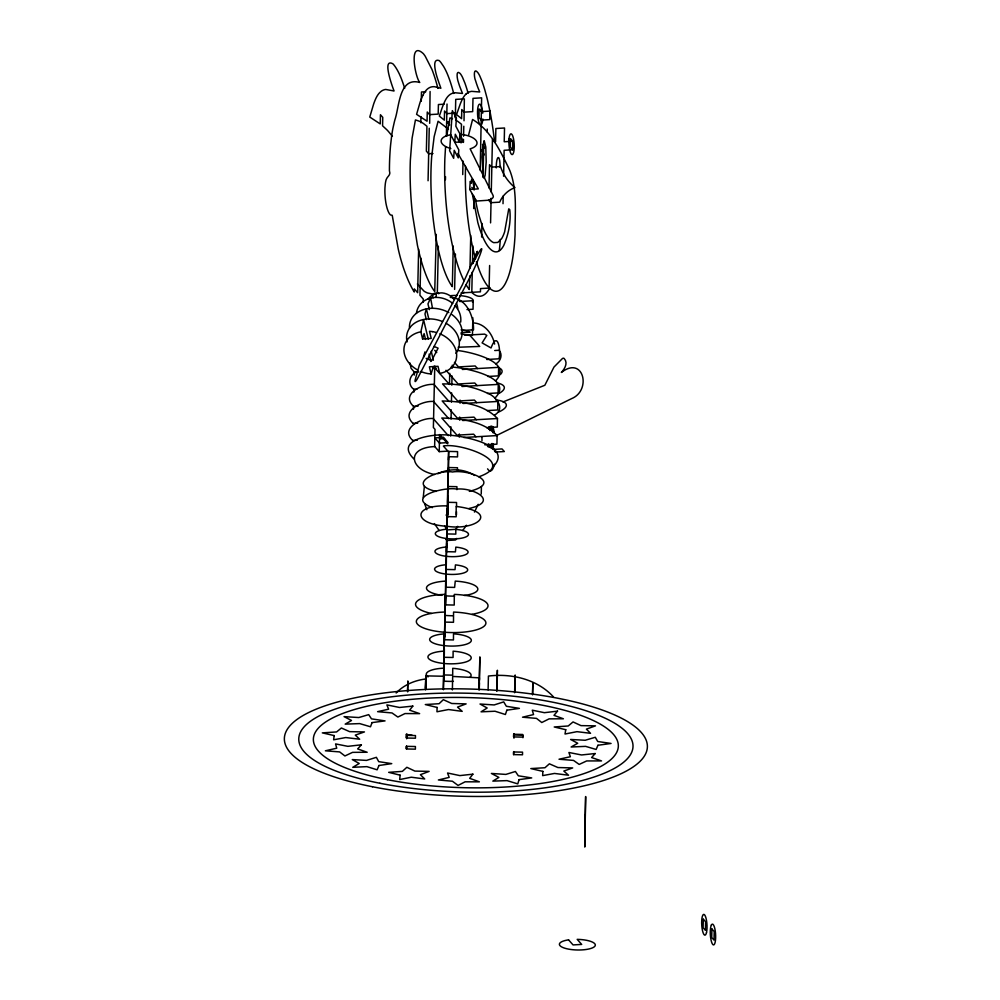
<?xml version="1.0" encoding="UTF-8"?>
<svg xmlns="http://www.w3.org/2000/svg" width="1000" height="1000" viewBox="0 0 1000 1000"><rect width="100%" height="100%" fill="white"/><g stroke="black" fill="none" stroke-linecap="round" stroke-linejoin="round"><path stroke-width="1.5" d="M406.488 746.338L406.475 748.975L415.4 749.163L415.412 746.525L406.488 746.338L406.475 748.975L406.538 745.962M406.538 735.375L406.525 738.025L415.45 738.213L415.462 735.562L406.538 735.375L406.525 738.025L406.587 735.013M444.975 612.312L447.275 511.887M443.725 681.475L443.787 668.188L442.9 668.213A22.413 6.625 1.3 0 0 428.062 676.912M443.925 672.537L443.95 666.438M444.312 654.75L444.338 648.763M444.7 636.962L444.725 631.213M445.462 605.337L445.5 596.45L445.312 604.862L454.237 605.05L454.3 594.412L456.138 594.475A36.237 10.713 1.3 0 1 487 603.237A36.237 10.713 1.3 0 1 472.038 614.325M446.262 565.425L446.287 560.925M446.65 547.663L446.675 543.162M447.038 529.9L447.062 525.388M447.688 488.988L445.85 586.838M447.987 489.5L448.075 471.825L447.562 515.188L446.025 515.075M448.225 472.1L448.638 451.413L457.562 451.613L457.537 456.9L448.6 456.712L448.375 472.987M448.438 459.95L448.638 451.413M456.525 507.062L456.55 502.5L447.625 502.312L447.75 496.675M456.912 489.688L456.925 486.688L448 486.5M457.463 470.375L457.475 467.738L448.55 467.55L448.45 471.825M513.6 754.6L513.6 751.963L522.537 752.15L522.525 754.788L513.6 754.6L513.663 751.6M513.7 734.275L513.675 736.925L522.612 737.113L522.625 734.475L513.7 734.275L513.675 736.925L513.75 733.913M513.975 737.55L513.987 734.9L522.925 735.1L522.913 737.738M584.825 834.4L585.65 796.538L584.763 847.05L585.262 814.987L585.25 817.625M447.9 501.475L447.925 496.975M456.45 514.775L456.488 511.662M425.688 688.787L425.75 684.562M479.288 689.025L479.412 682.875M447.025 104.025L446.362 136.15M420.838 122.775L420.962 116.625M421.275 101.237L421.463 92L425.775 91.75M445.438 179.725L445.513 176.612M455.387 117.362L455.475 113.1L446.85 113.612L444.55 111.013L444.338 120.138L439.338 116.088L442.025 108.15A162.5 40.963 86.7 0 1 443.288 104.825A119.513 30.125 86.7 0 1 444.6 101.788L445.138 100.688A86.788 21.875 86.7 0 1 445.975 99.162L446.25 98.7A73.863 18.613 86.7 0 1 447.125 97.413A78.637 19.825 86.7 0 1 447.713 96.662A83.275 20.987 86.7 0 1 448.325 96L449.25 95.125A103.787 26.163 86.7 0 1 450.513 94.213A122.487 30.875 86.7 0 1 451.812 93.55A160.738 40.512 86.7 0 1 455.125 92.762L462.5 93.462L459.8 86.638A74.65 18.812 86.7 0 1 458.338 82.125C457.337 79.862 455.462 69.075 460.05 73.388A43.587 10.987 86.7 0 1 461.312 75.15A47.125 11.875 86.7 0 1 462.55 77.412L464.888 83.062A90.412 22.788 86.7 0 1 466.362 87.413A102.312 25.787 86.7 0 1 467.438 90.875L468.137 93.275M445.513 603.962L445.9 578.337L445.7 587.225L454.625 587.413L455.25 581.1A25.675 7.588 1.3 0 1 477.375 587.675A25.675 7.588 1.3 0 1 464.425 595.5M462.725 174.575L463.013 161.075M464.363 98.875L464.025 120.775M480.2 170.487L481.637 97.837L472.987 98.362L472.688 111.625L464.075 112.137L461.775 109.537L461.575 118.663L456.562 114.612L460.012 104.65A143.088 36.075 86.7 0 1 460.775 102.713A120.725 30.425 86.7 0 1 461.3 101.487L461.825 100.325A91.7 23.112 86.7 0 1 462.65 98.688A84.075 21.188 86.7 0 1 463.488 97.225A74.975 18.9 86.7 0 1 464.65 95.562A83.812 21.125 86.7 0 1 465.863 94.213M487.188 131.988L487.25 129.037M503.025 203.7L503.188 196.075M503.6 176.225L504.137 150.287L512.625 149.775L512.825 141.25L510.525 138.65L510.325 147.175L512.625 149.775L512.812 141.25L504.225 141.762L504.525 128L495.875 128.512L495.575 141.788M413.5 409.188L413.562 406.35L418.1 406.087M413.888 392.125L413.95 389.288L416.975 389.113M414.275 375.075L414.338 372.225L418.875 371.962M406.65 738.812L406.812 733.925M407.663 691.888L407.85 680.962L407.512 691.237M418.638 249.275L417.65 292.7L414.325 288.913L414.25 292.013L413.612 290.975A143.812 36.25 86.7 0 1 412.362 288.788A146.85 37.013 86.7 0 1 409.888 283.962A146.05 36.812 86.7 0 1 408.05 279.938A143.488 36.175 86.7 0 1 405.675 274.05L404.513 270.9A121.337 30.587 86.7 0 1 402.812 265.875L401.725 262.35A104.712 26.4 86.7 0 1 400.15 256.788L399.65 254.862A92.4 23.287 86.7 0 1 398.212 248.85L392.225 215.3L390.575 214.963A23.138 5.838 86.7 0 1 388.587 212.2A22.775 5.737 86.7 0 1 387.663 209.938A22.037 5.55 86.7 0 1 387.075 208.125L386.55 206.088A20.65 5.2 86.7 0 1 385.863 202.712A19.562 4.925 86.7 0 1 385.5 200.263A18.9 4.763 86.7 0 1 384.9 192.537A18.188 4.588 86.7 0 1 384.888 189.913A17.463 4.4 86.7 0 1 384.975 187.45L385.275 184.062A19.375 4.888 86.7 0 1 385.775 181.125A19.562 4.938 86.7 0 1 386.213 179.488C387.512 175.925 391.087 175.362 389.425 170.75A86.988 21.925 86.7 0 1 389.45 166.912A87.325 22.012 86.7 0 1 389.525 163.125A87.425 22.037 86.7 0 1 389.65 159.388A88.362 22.275 86.7 0 1 389.888 154.5A89.35 22.525 86.7 0 1 390.288 148.562A92.513 23.325 86.7 0 1 390.588 145.1L391.6 136.312A81.962 20.663 86.7 0 1 392.55 130.25A76.525 19.288 86.7 0 1 392.912 128.35L394.3 122.163A140.612 35.45 86.7 0 1 394.938 119.688C399.475 106.363 399.038 76.688 419.762 82.463C414.975 76.925 408.462 39.862 423.375 53.688A145.5 36.675 86.7 0 1 425.262 56.288L431.975 69.488A105.162 26.513 86.7 0 1 434.237 75.788A115.862 29.213 86.7 0 1 435.863 80.962L436.388 82.762A132.325 33.363 86.7 0 1 437.95 88.387M420.8 258.075L419.95 295.287L423.288 299.062L423.225 302.162M428.062 180.75L429.25 128.225M430.087 91.5L429.663 123.325M425.538 689.762L425.825 675.512L425.425 687.85M425.588 689.425L425.825 679.025M436.275 234.363L434.725 291.512A117.85 29.7 86.7 0 1 428.387 280.575L427.362 278.288A114.65 28.9 86.7 0 1 424.4 270.663A112.638 28.4 86.7 0 1 422.512 264.988A110.812 27.938 86.7 0 1 419.862 255.613A107.987 27.225 86.7 0 1 417.438 245.312L412.475 214.312A98.012 24.712 86.7 0 1 410.975 197.525A97.737 24.638 86.7 0 1 410.337 184.825A95.975 24.188 86.7 0 1 410.138 176.45L410.112 172.325A89.712 22.613 86.7 0 1 410.35 160.263L412.1 138.138L415.438 119.925L419.012 121.112A216.475 54.562 86.7 0 1 420.538 121.8L422.075 122.65A267.2 67.35 86.7 0 1 423.612 123.65L426.938 126.25L426.375 151.137L428.675 153.737L432.987 153.488M434.762 365.975L433.375 427.512L435.025 429.375L434.637 446.438L439.225 451.637L447.863 451.138L443.375 446.062C459.45 442.25 519.5 462.463 478.862 476.788M437.312 292.85L438.363 246.275M439.225 451.637L439.613 434.575L447.75 443.775M449.487 384.137L449.725 373.35M455.337 117.925L455.725 99.375L462.925 98.963M444.95 616.188L443.275 688.725M453.237 246.075L452.325 286.65L451.8 285.938A101.05 25.475 86.7 0 1 443.75 269A97.362 24.537 86.7 0 1 440.188 257.288L439.363 254.062A96.812 24.4 86.7 0 1 437.062 243.762A95.275 24.013 86.7 0 1 435.7 236.45A93.488 23.562 86.7 0 1 434.475 228.825L433.425 220.938A90.625 22.837 86.7 0 1 432.175 208.75A92.55 23.325 86.7 0 1 431.163 192.213A91.9 23.163 86.7 0 1 430.925 183.988A89.7 22.613 86.7 0 1 430.9 175.912A86.625 21.837 86.7 0 1 431.225 164.237A89.4 22.538 86.7 0 1 431.675 156.8L434.137 136.738L438.088 121.237L448.438 129.162M443.45 689.725L443.75 676.25L426.262 675.888L426.188 678.925C415.05 680.2 403.938 684.75 396.163 693.012M445.112 613.663L444.925 622.112L453.5 622.288L453.55 612.075L455.312 612.137A34.787 10.288 1.3 0 1 481.637 627.837A34.787 10.288 1.3 0 1 424.275 628.25A34.787 10.288 1.3 0 1 440.588 612.238L444.975 612.013L444.538 639.75L453.462 639.938L453.5 633.862L455.913 634.05A20.863 6.175 1.3 0 1 467.738 643.725A20.863 6.175 1.3 0 1 433.762 643.238A20.863 6.175 1.3 0 1 444.162 633.888L444.15 657.3L453.075 657.487L453.113 651.2L455.213 651.363A21.637 6.4 1.3 0 1 470.613 656.363A21.637 6.4 1.3 0 1 464.113 662.463L461.675 662.975A21.637 6.4 1.3 0 1 430.1 659.812A21.637 6.4 1.3 0 1 443.025 651.188L444.175 651.125L443.762 674.963L452.688 675.15L452.725 668.312L455.525 668.575A22.413 6.625 1.3 0 1 470.012 677.212M445.1 622.888L445.363 594.35L440.8 594.587A36.237 10.713 1.3 0 0 415.925 602.737A36.237 10.713 1.3 0 0 431.425 613.475M447.925 496.262L447.4 517.975L447.45 508.1L447.25 516.638L456.163 516.775L456.2 506.425C500.613 512.087 476.712 530.962 447.088 526.275C412.938 524.375 411.512 504.787 447.3 505.9M448.05 490.25L448.1 487.062M450.662 436.012L450.875 426.775M451.05 419.075L451.25 409.837M451.425 402.137L451.637 392.9M451.812 385.2L452.025 375.95M452.2 368.25L452.275 365.175M454.613 289.4L455.425 254.013M461.05 142.912L461.475 124.237L458.15 121.638A261.337 65.875 86.7 0 0 456.087 120.35L455.575 120.062M463.413 142.425L463.488 139.325M463.55 136.213L463.8 126.237M452.375 689.912L452.675 676.438L479.45 677.85L479.175 689.887M459.25 437.062L459.325 433.988M459.637 420.125L459.712 417.05M460.025 403.188L460.087 400.1M469.812 275.837L469.263 289.513A117.85 29.712 86.7 0 1 466.037 284.65M469.988 268.075L470.737 235.463M472.25 272.213L471.8 292.387L472.512 293.087A117.688 29.663 86.7 0 0 479.025 296.25A115.275 29.062 86.7 0 0 482.188 295.775A112.3 28.312 86.7 0 0 484.25 294.688A109.237 27.538 86.7 0 0 490 287.675M472.463 262.9L472.85 245.825M473.7 208.562L473.988 196.137M474.3 182.162L474.125 189.938L471.825 187.338M472.85 317.775L472.463 334.837A16.375 4.838 1.3 0 1 472.238 335.513M481.65 237.087L481.962 223.388M483.025 177L483.825 141.263M489 187.938L489.525 164.713L491.825 167.312M479.475 680.088L479.875 656.9L478.95 689.725M489.613 265.5L489.113 288.062L480.513 288.612L480.425 291.825L461.262 292.9M490.575 222.887L491.125 198.275M491.262 192.075L492.45 139.2M488.263 446.975L488.338 443.888M489.487 447.35L489.55 444.562M489.675 447.425L489.725 445.025M493.288 449.513L493.413 443.825M488.1 689.912L488.425 676.062C511.562 673.162 537.288 679.262 553.462 696.9M476.325 419.738L474.025 417.137L457.325 418.1L442.188 400.962C461.312 401.538 483.625 403.85 497.45 418.512L497.3 427.038L486.712 427.65M496.962 690.85L497.388 670.238L496.75 691.025M497.025 689.987L497.388 674.1M514.8 692.425L515.163 675L514.6 692.675M513.962 738.05L514.012 733.9M532.612 694.912L532.85 683.337L532.513 692.987M448.237 489.263L448.312 486.213M448.025 497.775L447.562 514.412M489.875 430.6C490.25 428.825 491.163 430.562 490.025 427.163A3.137 0.787 86.7 0 0 489.8 427.113L489.588 426.562M450.825 148.562A17.975 7.812 3.9 0 1 446.125 135.925L450.712 134.688L458.8 149.863L458.263 157.887L454.212 150.3L453.663 158.325L449.613 150.738L452.35 110.625L456.4 118.2L455.85 126.225L459.9 133.812L459.35 141.838L455.3 134.25L454.762 142.275L463.425 141.85L459.988 134.288A17.975 7.812 3.9 0 1 476.2 140.65A17.975 7.812 3.9 0 1 470.138 148.837L493.062 195.438A10.725 4.662 3.9 0 1 487.55 200.287L476.413 201.05L469.688 189.387L470.238 181.363L471.35 183.287L471.55 179.875L472.438 178.925L474.1 188.062M496.25 167.913C496.213 155.363 500.05 153.038 500.087 167.325M445.55 146.812L444.875 158.25A89.475 22.55 86.7 0 0 444.675 166.238A92.888 23.413 86.7 0 0 444.738 178.612A97.037 24.462 86.7 0 0 445.025 187.05A98.562 24.85 86.7 0 0 446.562 208.15A96.05 24.213 86.7 0 0 448.013 220.45L448.575 224.438A101.125 25.488 86.7 0 0 450.5 235.987A104.2 26.263 86.7 0 0 451.213 239.688A107.013 26.975 86.7 0 0 452.738 246.838A109 27.475 86.7 0 0 454.387 253.6A111 27.975 86.7 0 0 458.925 268.663L459.9 271.325A116.275 29.312 86.7 0 0 462.912 278.562A117.85 29.712 86.7 0 0 463.938 280.725M481.238 494.075L481.413 486.475M446.625 136.125L449.963 117.912L452.512 118.713M468.625 134.963L472.575 119.475C490.188 130.062 499.613 149.662 508.425 167.425A221.05 55.725 86.7 0 1 509.975 170.9C517.65 190.812 514.8 213.35 515.087 234.363A91.062 22.95 86.7 0 1 514.288 245.438A92.175 23.238 86.7 0 1 513.525 252.387A91.825 23.15 86.7 0 1 511.475 264.925A89.75 22.625 86.7 0 1 509.513 272.913A93.3 23.512 86.7 0 1 507.225 279.525L505.55 283.15A97.075 24.475 86.7 0 1 499.925 290.062A98.4 24.8 86.7 0 1 498.925 290.625A100.438 25.312 86.7 0 1 495.838 291.262A101.662 25.625 86.7 0 1 493.725 290.85L492.663 290.387A100.787 25.4 86.7 0 1 488.4 286.9A100.638 25.362 86.7 0 1 485.238 282.562A101.625 25.612 86.7 0 1 481.138 274.65A100.538 25.337 86.7 0 1 478.237 267.225A98.475 24.825 86.7 0 1 476.4 261.625M432.587 331.637L429.487 331.275L431.225 338.425L422.6 338.925L420.863 331.775L423.587 319.85L428.3 339.237M424.363 486.463L423.237 497.438M422.6 338.925L424.113 333.6L425.538 339.475M423.438 357.225L424.963 351.9M433.425 366.438L431.1 373.963L428 373.6A26.762 20.987 15.9 0 1 420.688 371.463M706.488 932.7L706.225 933.575A10.425 2.625 86.7 0 1 702.513 930.713A10.425 2.625 86.7 0 1 702.3 916.525A10.425 2.625 86.7 0 1 705.987 918.037L706.525 920.537A10.425 2.625 86.7 0 1 706.488 932.7M478.15 504.312L474.462 512.1M459.65 341.213L460.375 340.075A26.762 20.987 15.9 0 0 451.938 314.587M457.738 526.325L455.788 529.438L455.8 534.113L446.875 533.925L446.887 529.212A16.575 4.9 1.3 0 0 437.738 536.25A16.575 4.9 1.3 0 0 463.6 537.712A16.575 4.9 1.3 0 0 460.55 529.987L455.825 529.312L447.15 529.938L444.725 526.087M462.713 530.562L466.488 525.225M456.825 538.4L455.538 539.987L446.912 540.5L445.7 539.038M465.863 94.213L466.8 93.4A108.225 27.275 86.7 0 1 467.75 92.737A118.888 29.962 86.7 0 1 468.713 92.225A132.562 33.413 86.7 0 1 470.037 91.713L470.688 91.538A170.987 43.1 86.7 0 1 471.688 91.35L479.725 91.988L478.162 88.212A70.138 17.675 86.7 0 1 477.038 85.162L476.662 84.087A76.8 19.363 86.7 0 1 475.575 80.65C474.188 78.1 473.088 66.825 477.7 72.438A45.038 11.35 86.7 0 1 478.963 74.375A46.825 11.8 86.7 0 1 479.775 75.938L481.737 80.575A84.012 21.175 86.7 0 1 482.863 83.725A93.513 23.575 86.7 0 1 483.6 85.938A103.963 26.2 86.7 0 1 485.025 90.6L487.038 98.112A116.562 29.375 86.7 0 1 489.188 107.575A109.913 27.7 86.7 0 1 490.05 111.825A112.088 28.25 86.7 0 1 491.887 122.137A113.725 28.663 86.7 0 1 493.488 132.925A106.188 26.762 86.7 0 1 494.65 142.45M495.85 363.85C500.688 361.275 502.912 354.625 499.05 350.275L494.712 350.525M495.462 380.913C514.438 361.825 470.25 351.938 457.987 350.562M495.075 397.962C515.337 377.175 463.562 367.45 451.125 367.025M494.688 415.025C506.312 408.25 495.2 395.312 486.262 392.65C472.65 386.35 457.488 383.812 442.562 383.913L457.713 401.05L474.412 400.075L476.712 402.675M493.525 466.2C513.787 445.412 462.013 435.675 449.575 435.262C437.212 433.162 392.962 438.237 413.8 458.85M418.225 371.25C409.65 373.438 406.4 384.7 414.425 389.75M496.3 435.625L571.812 398.525C591.737 390.213 583.538 355.188 561.337 372.463C564.712 368.85 568.312 362.912 564.138 358.462A2.95 1.925 -81.9 0 0 562.175 358.775L553.975 367.075L544.85 385.262L502.925 401.95M437.825 473.762C449.425 468.062 463.675 468.488 474.637 475.45M468.938 508.512C500.238 501.488 473.237 487.163 456.613 489.137C446.125 486.438 404 496.6 432.362 507.663M469.312 491.388C503.875 482.587 468.088 469.1 452.525 472C438.263 469.162 404.975 484.162 436.175 491.438M420.863 331.775L418.025 332.488A26.762 20.987 15.9 0 0 407.35 339.725L405.737 342.3A26.762 20.987 15.9 0 0 417.287 369.8M432.663 367.512L434.325 367.35L449.475 384.487M434.75 446.575C405.9 447.688 409.438 469.513 434.525 474.487M449.538 121.975L446.662 122.15L449.688 124.963M444.15 104.2L438.413 104.525L438.188 114.113L429.562 114.625L427.262 112.025L427.062 121.225L416.587 114.338L419.75 103.438A133.988 33.775 86.7 0 1 420.7 100.6A108.8 27.425 86.7 0 1 421.2 99.262L421.45 98.612A92.825 23.4 86.7 0 1 422.212 96.75A86.088 21.7 86.7 0 1 422.738 95.6M491.825 167.087L500.487 166.575A54.588 50.3 -41.5 0 0 505.1 176.337A54.088 49.837 -41.5 0 0 508.888 181.55A54.5 50.225 -41.5 0 0 514.987 187.6L513.312 188.275A24.7 22.75 -41.5 0 0 507.175 192.087L505.812 193.312A24.7 22.75 -41.5 0 0 500.425 200.55L499.675 202.175L491.025 202.675M469.688 189.387L478.325 188.888L457.925 153.488M459.55 301.512L473.2 300.712L473.038 309.25L466.962 309.6M461.8 330.5L473.512 329.825C473.925 315.85 466.188 297.9 450.262 297.4M461.1 332.713L470.138 332.188A16.387 4.85 1.3 0 0 461.112 329.862M464.9 335.225L484.6 334.125L486.825 335.4L482.1 342.887L491.025 347.962C498.3 328.512 501.15 353.837 498.85 358.8L486.75 359.5M458.162 347.25L479.688 346.425L470.1 335.575L460.95 333.9M433.212 368.4L436.238 368.225M462.3 369.45L498.663 367.337L498.462 375.863L487.875 376.475M461.912 386.5L498.275 384.387L498.075 392.912L487.488 393.537M463.05 403.475L497.887 401.45L497.688 409.975L487.1 410.588M413.175 423.4L417.713 423.137M462.663 420.525L497.5 418.5M412.788 440.462L417.325 440.2M440.012 438.875L444.55 438.612M463.787 437.5L497.113 435.562L496.912 444.15L484.8 444.837M495.325 452.062L504.338 451.538L502.025 448.925L493.4 449.425L489.325 444.812M445.725 581.112L444.375 581.175A25.675 7.588 1.3 0 0 426.525 587.675A25.675 7.588 1.3 0 0 442.013 595.35M454.588 596.163L449.075 596.05A25.675 7.588 1.3 0 1 445.475 595.775M434.288 294.4L427.575 293A21.575 19.875 -41.5 0 1 424.062 291.163L417.388 284M412.113 735.188L406 734.438M472.825 322.925C484.25 323 492.475 333.65 494.625 344.087M434.012 346.425L438.1 348.162L431.625 360.7L426.163 358.387M437.837 293.225L438.725 293.738M414.812 372.688L411.062 368.275L409.975 363M414.038 406.8C399.663 394.5 422.537 383.325 433.938 384.412L449.087 401.55M413.65 423.862C399.275 411.562 422.15 400.387 433.55 401.475L448.7 418.6M413.263 440.925C398.888 428.625 421.763 417.438 433.162 418.525L448.312 435.662M488.725 200.312L491.025 202.913M477.488 368.562L475.188 365.962L458.488 366.938L454.45 362.362M477.1 385.625L474.8 383.025L458.1 383.988L445.988 370.275M434.712 350.3L436.737 352.587M489 426.962L493.787 432.362M494.462 450.838L495.075 451.525M475.938 436.788L473.638 434.188L456.938 435.163L441.788 418.025C460.925 418.587 483.237 420.913 497.062 435.562M392.4 136.287L388.387 131.425A275.238 69.375 86.7 0 0 386.875 129.812L382.562 125.787L382.75 117.338L380.45 114.738L380.25 123.938L369.762 117.05L373.65 104.012A114.262 28.8 86.7 0 1 374.387 101.975A104.725 26.4 86.7 0 1 374.888 100.7L375.4 99.475A82.225 20.725 86.7 0 1 376.188 97.775A76.95 19.4 86.7 0 1 377.013 96.237L377.575 95.312A86.888 21.9 86.7 0 1 378.45 94.075A92.35 23.275 86.7 0 1 379.65 92.675L381.2 91.3A114.012 28.737 86.7 0 1 382.475 90.487A118.462 29.863 86.7 0 1 383.775 89.913A123.05 31.012 86.7 0 1 384.75 89.625A133.663 33.688 86.7 0 1 385.737 89.462L394.062 90.988C392.438 86.75 381.675 57.675 392.9 63.812A82.1 20.7 86.7 0 1 395.062 66.475L395.6 67.275A108.35 27.312 86.7 0 1 397.2 69.887A95.862 24.162 86.7 0 1 398.775 72.85L399.3 73.913A90.312 22.763 86.7 0 1 401.325 78.625A95.65 24.112 86.7 0 1 402.788 82.562A100.337 25.288 86.7 0 1 403.738 85.363A104.925 26.45 86.7 0 1 404.675 88.312M439.162 530.5L434.4 523.587M481.587 149.913L484.35 154.85M482.488 144.588L484.487 148.25M483.4 177.638L484.288 178.075L485.15 175.162L486.188 161.9L485.788 147.037L484.237 140.8L482.825 145.6L482.038 157.213L483.125 176.75M426.838 509.738L424.7 503.913M490 444.475L490.487 445.788A16.962 4.275 86.7 0 1 490.725 446.488L490.838 446.85A13.362 3.375 86.7 0 1 490.988 447.425L491.05 447.638A9.025 2.275 86.7 0 1 491.238 448.475M488.475 427.438L488.675 429.237M453.725 93.475L452.4 88.65A109.075 27.5 86.7 0 0 451.025 84.1A102.375 25.8 86.7 0 0 450.087 81.225A97.812 24.65 86.7 0 0 448.625 77.175A92.9 23.413 86.7 0 0 447.137 73.463A88.713 22.363 86.7 0 0 446.112 71.2A92.45 23.3 86.7 0 0 445.075 69.1A99.838 25.162 86.7 0 0 443.488 66.263L440.8 62.325A80.463 20.288 86.7 0 0 439.162 60.562C431.188 57.7 436.1 74.312 437.537 78.6A288.775 72.787 86.7 0 0 438.975 82.812L440.887 88.275L434.538 86.713A168.2 42.4 86.7 0 0 432.887 86.713L432.225 86.788A132.562 33.413 86.7 0 0 430.913 87.088L430.588 87.188A121.325 30.587 86.7 0 0 429.613 87.6A112.6 28.388 86.7 0 0 428.65 88.138A106.325 26.8 86.7 0 0 427.075 89.35L426.775 89.637A95.65 24.112 86.7 0 0 425.863 90.612L425.562 90.975A90.275 22.75 86.7 0 0 424.675 92.163L423.55 94.012A75.788 19.1 86.7 0 0 422.738 95.6M429.363 309.65L427.962 303.913L430.588 297.925L432.463 308.087M428.85 319.137L426.362 308.863L424.975 313.962L426.362 319.7M431.213 351.225L433.4 360.238M429.1 354.15L430.887 361.488M431.1 373.963L429.375 366.812L438 366.312L439.738 373.462L442.575 372.75A26.762 20.987 15.9 0 0 456.637 354.188A26.762 20.987 15.9 0 0 439.9 333.787M487.512 445.637L487.638 446.4M433.125 297.95C430.438 294.137 437.875 289.75 436 297.188M475.513 199.488L476.275 203.888A72.763 18.337 86.7 0 0 478.462 213.85L482.788 227.55A77.9 19.638 86.7 0 0 485.675 233.8L487.675 237.1A82.55 20.812 86.7 0 0 491.75 241.55A80.625 20.325 86.7 0 0 493.787 242.65L497.775 242.438L501.463 238.85A65.175 16.425 86.7 0 0 504.65 231.762L508.762 208.825L509.762 209.7C511.138 221.725 508.537 234.35 503.75 245.438A78.425 19.775 86.7 0 1 502.013 248.188A80.562 20.312 86.7 0 1 499.237 250.888A82.35 20.762 86.7 0 1 497.3 251.725A85.588 21.575 86.7 0 1 494.288 251.612A88.863 22.4 86.7 0 1 491.225 249.875A90.938 22.925 86.7 0 1 487.15 245.212A89.162 22.475 86.7 0 1 484.175 240.012A86.388 21.775 86.7 0 1 482.262 235.763A83.287 20.987 86.7 0 1 477.825 222.562L472.337 193.975M457.725 308.562L457.675 307.787A16.6 15.45 38.3 0 0 456.45 303.35M453.4 681.325A22.413 6.625 1.3 0 1 444.925 681.2M432.587 331.637A26.762 20.987 15.9 0 1 436.3 332.512M498.975 367.812A26.762 8.238 -8.2 0 1 500.337 374.538M496.75 382.887A26.762 8.238 -8.2 0 1 498.888 393.475M492.5 443.562A9.887 2.487 86.7 0 0 492.512 443.963L492.512 446.112L492.075 444.65A11.4 2.875 86.7 0 0 491.875 443.825A15.875 4 86.7 0 0 491.8 443.512M494.4 464.212A26.662 6.725 86.7 0 1 489.65 470.812M488.963 470.425A26.662 6.725 86.7 0 1 487.575 468.85M481.975 440.662A26.662 6.725 86.7 0 1 481.975 436.712M492.925 426.65A26.662 6.725 86.7 0 1 494.4 433.438M490.887 426.05A21.862 5.513 86.7 0 1 492.887 432.688M491.912 426.175A24.238 6.112 86.7 0 1 493.325 431.425M459.625 295.587A16.375 4.838 1.3 0 1 472.463 302.1M450.462 295.712A16.375 4.838 1.3 0 1 457.3 295.462M495.9 399.925A26.762 8.238 -8.2 0 1 498.363 412.163M428.175 299.025A16.6 15.45 38.3 0 1 433.113 294.675M435.15 293.75A16.6 15.45 38.3 0 1 437.325 293.137L441.887 292.875A16.6 15.45 38.3 0 1 454.025 299.35M416.45 313.175A22.738 19.712 23.6 0 1 418.075 307.787A22.7 19.688 23.6 0 1 423.562 301.337A22.738 19.712 23.6 0 1 452.738 303.45M455.037 305.65A22.738 19.712 23.6 0 1 460.7 322.1M409.475 328.2A26.762 20.987 15.9 0 1 421.9 310.212A26.762 20.987 15.9 0 1 448.8 312.587M445.95 323.225A26.762 20.987 15.9 0 1 455.9 353.3M407.1 341.912A26.762 20.987 15.9 0 1 415.988 322.312A26.762 20.987 15.9 0 1 442.55 321.562M482.738 113.188A10.425 2.625 86.7 0 0 478.725 104.862A10.425 2.625 86.7 0 0 478.375 120.5A10.425 2.625 86.7 0 0 482.55 121.45L482.713 120.275A10.4 2.625 86.7 0 0 482.825 118.975M464.438 292.387A100.363 25.3 86.7 0 1 461.35 293.038M500.3 239.425A95.113 23.975 86.7 0 1 499.7 246.875A98.438 24.812 86.7 0 1 499.338 250.463M452.587 615.763A36.237 10.713 1.3 0 1 444.875 615.4M475.525 258.625A97.137 24.488 86.7 0 1 473.038 248.962A96.275 24.262 86.7 0 1 470.838 238.388A93.462 23.562 86.7 0 1 468.963 227.062A90.213 22.738 86.7 0 1 467.45 215.15L467.038 211.088A92.513 23.325 86.7 0 1 465.5 186.325A90.662 22.85 86.7 0 1 465.363 178.162L465.375 174.15A86.65 21.837 86.7 0 1 465.538 166.287M446.1 564.75L446.087 569.45L455.025 569.637L455.438 564.888A16.575 4.9 1.3 0 1 463.1 573.162A16.575 4.9 1.3 0 1 435.325 570.688L434.55 569.288A16.575 4.9 1.3 0 1 446.1 564.75M446.488 546.987L446.488 551.688L455.412 551.875L455.825 547.112A16.575 4.9 1.3 0 1 465.225 554.8A16.575 4.9 1.3 0 1 438.237 554.412A16.575 4.9 1.3 0 1 446.488 546.987M477.325 251.462L472.6 263.775C491.6 227.7 475.925 266.525 470.863 275.45L418.45 376.75A14.85 1.45 -67 0 1 415.25 379.588L419.325 365.175L462.238 285.075L477.325 251.462M489.925 111.088L489.738 119.612L481.262 120.125L478.963 117.525L479.15 109L481.45 111.6L489.925 111.088M703.3 919.2L703.1 927.738L705.4 930.337L705.6 921.8L703.3 919.2M711.925 928.962L711.725 937.487L714.025 940.088L714.212 931.562L711.925 928.962M437.113 707.438L436.962 711.775L448.512 709.538L462.2 711.363L457.525 707.1L466.138 703.888L451.7 703.487L443.338 699.675L439.087 703.7L425.3 704.55L437.113 707.438M542.875 771.388L542.65 775.625L554.525 773.438L568.525 775.225L563.812 771.062L572.688 767.925L557.888 767.537L549.388 763.812L544.963 767.738L530.825 768.575L542.875 771.388M400.138 775.175L399.675 779.562L411.275 777.212L424.7 778.962L420.387 774.688L429.137 771.388L414.875 771.087L406.863 767.288L402.362 771.375L388.663 772.337L400.138 775.175M334.2 735.588L333.612 739.8L345.737 737.55L359.663 739.225L355.275 735.113L364.45 731.925L349.613 731.65L341.375 728L336.6 731.938L322.312 732.875L334.2 735.588M565.75 729.7L565.013 734.013L576.975 731.663L590.538 733.312L586.388 729.137L595.5 725.85L580.988 725.625L573.05 721.938L568.225 725.975L554.212 726.975L565.75 729.7M519.05 779.638L517.775 783.888L507.038 780.625L492.837 781.112L498.888 777.4L491.388 773.45L505.863 774.412L515.413 771.488L518.325 775.8L531.725 777.925L519.05 779.638M506.863 710.175L505.4 714.513L495.025 711.237L481.062 711.825L487.175 708L480.012 704.025L494.175 704.938L503.713 701.888L506.35 706.275L519.4 708.375L506.863 710.175M372.025 722.6L370.513 726.775L359.7 723.6L345.175 724.137L351.525 720.475L344.062 716.637L358.8 717.537L368.7 714.638L371.463 718.85L385.05 720.9L372.025 722.6M378.95 765.5L377.137 769.812L366.9 766.637L352.75 767.312L359.225 763.487L352.287 759.587L366.525 760.4L376.388 757.325L378.725 761.65L391.75 763.637L378.95 765.5M711.388 925.013L711.087 925.713A10.425 2.625 86.7 0 0 710.588 937.35L711.05 940.062A10.425 2.625 86.7 0 0 714.663 943.825A10.425 2.625 86.7 0 0 715.225 930.763A10.425 2.625 86.7 0 0 711.712 924.513L711.388 925.013M597.962 745.263L596.125 749.463L585.612 746.363L571.125 747L577.737 743.263L570.612 739.463L585.212 740.263L595.3 737.275L597.712 741.5L611.062 743.45L597.962 745.263M472.887 774.163L469.688 778.337L479.375 781.838L465.1 781.812L458.05 785.425L452.425 781.237L438.375 779.963L449.175 777.387L447.537 773L459.85 775.6L472.887 774.163M412.837 706.1L409.637 710.175L419.625 713.625L405.012 713.562L397.863 717.062L392.025 712.95L377.612 711.663L388.625 709.188L386.875 704.887L399.513 707.475L412.837 706.1M557.525 711.15L553.987 715.35L563.4 718.787L549.113 718.863L541.775 722.525L536.487 718.375L522.537 717.2L533.55 714.562L532.275 710.175L544.362 712.688L557.525 711.15M595.175 753.538L591.625 757.562L601.525 760.913L586.688 760.938L579.175 764.425L573.55 760.413L559.025 759.225L570.375 756.725L568.9 752.487L581.55 754.963L595.175 753.538M361.388 744.812L357.638 748.925L367.175 752.262L352.55 752.362L344.925 755.962L339.637 751.912L325.387 750.8L336.75 748.188L335.562 743.913L347.875 746.338L361.388 744.812M568.575 939.862L568.038 939.938A17.962 5.312 1.3 0 0 565.262 948.35A17.962 5.312 1.3 0 0 593.513 947.337A17.962 5.312 1.3 0 0 580.363 939.5L577.2 939.362L581.675 944.425L573.05 944.925L568.575 939.862M443.45 437.4L434.825 437.9L439.425 443.1L448.05 442.6L443.45 437.4M379.875 783.25A167.175 49.438 1.3 0 0 632.987 746.925A167.175 49.438 1.3 0 0 384.762 697.725A167.175 49.438 1.3 0 0 379.875 783.25M372.475 786.75A181.562 53.688 1.3 0 0 647.362 747.3A181.562 53.688 1.3 0 0 377.775 693.863A181.562 53.688 1.3 0 0 372.475 786.75M387.425 779.688A152.5 45.087 1.3 0 0 618.312 746.55A152.5 45.087 1.3 0 0 391.887 701.663A152.5 45.087 1.3 0 0 387.425 779.688M509.025 138.912A10.425 2.625 86.7 0 0 512.112 154.613A10.425 2.625 86.7 0 0 513.587 139.1A10.425 2.625 86.7 0 0 509.025 138.912"/></g></svg>
